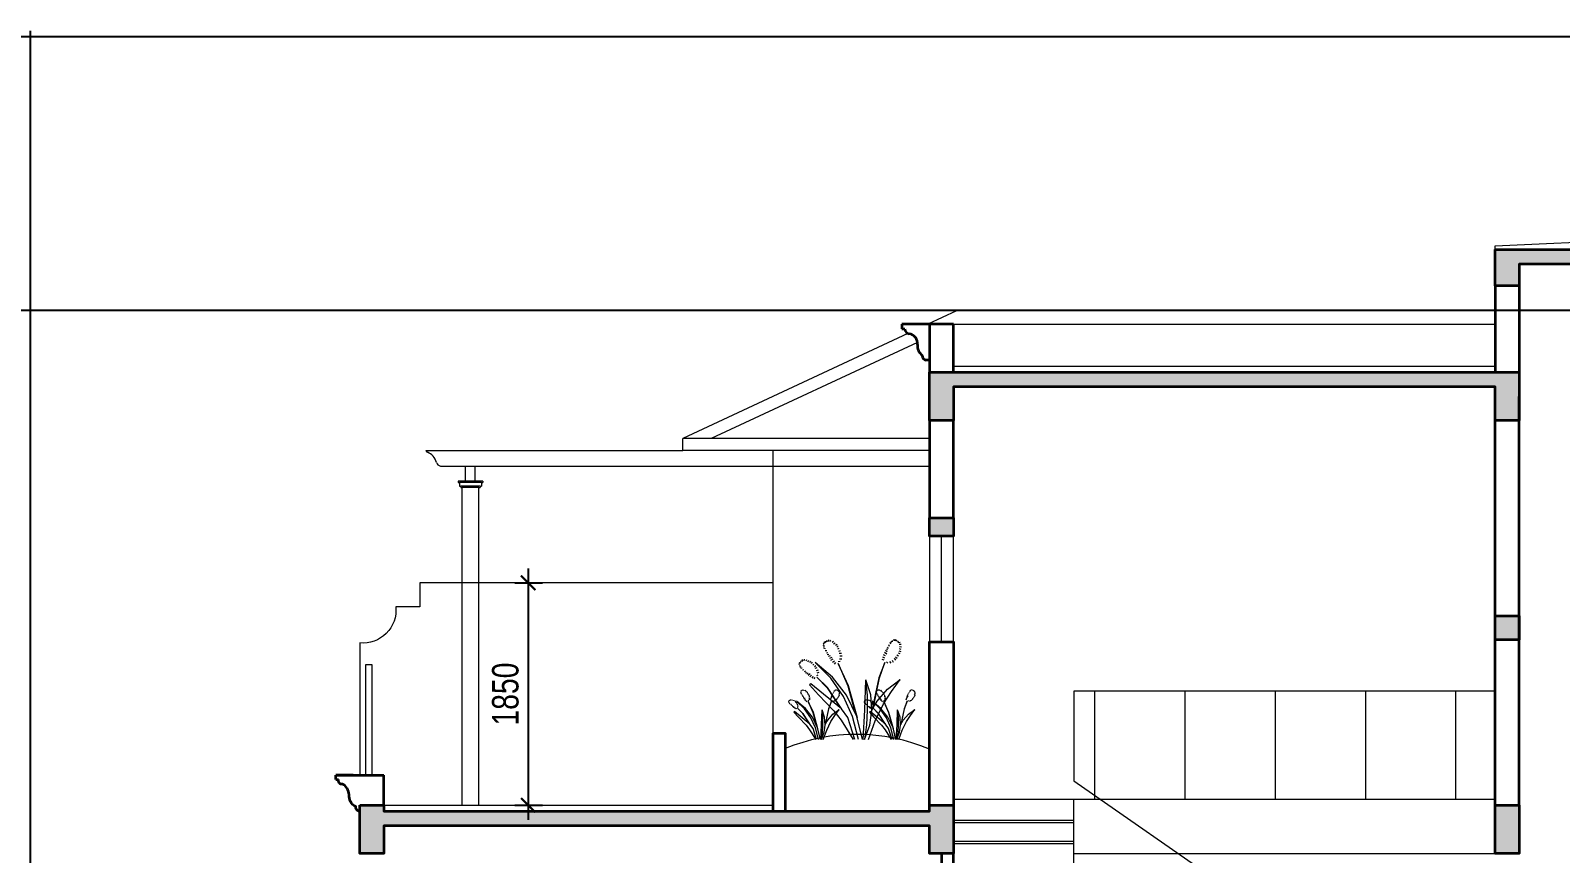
# Model space of a CAD drawing. Header units: millimetres. Extents: x -127141 to 682685, y -1234500 to 49778.
# Drawn here: x 507655 to 520368, y -179516 to -172675 of the extents above; entities that cross this region are included whole.
import ezdxf

# ---------------------------------------------------------------- set-up
doc = ezdxf.new("R2010")
doc.units = ezdxf.units.MM
doc.header["$MEASUREMENT"] = 0
doc.linetypes.add('HIDDEN', pattern=[0.75, 0.5, -0.25])
for name, color, linetype, lineweight in [('-CONCRETE', 1, 'Continuous', 35), ('-DOOR', 137, 'Continuous', 9), ('-FURNITURE', 46, 'Continuous', 9), ('-HATCH', 8, 'Continuous', 5), ('-LINE1', 7, 'Continuous', 18), ('-LINE2', 252, 'Continuous', 9), ('-TREE', 86, 'Continuous', 5), ('-WALL', 4, 'Continuous', 35), ('A-NET THAY', 125, 'Continuous', 18)]:
    doc.layers.add(name, color=color, linetype=linetype, lineweight=lineweight)
for name, color, linetype in [('-RANH GIOI LO DAT', 12, 'Continuous'), ('12. NET DIM', 252, 'Continuous'), ('13. NET HATCH', 251, 'Continuous')]:
    doc.layers.add(name, color=color, linetype=linetype)
doc.layers.add('LUOI GIONG', color=160, linetype='Continuous', plot=False)
doc.styles.add('AVANH', font='', dxfattribs={"width": 0.8})
doc.styles.get('AVANH').set_extended_font_data('.VnAvantH')
doc.dimstyles.new('C_100A3', dxfattribs={"dimscale": 100, "dimtxt": 2.2, "dimasz": 1.2, "dimexe": 1.2, "dimexo": 0, "dimgap": 0.75, "dimtad": 1, "dimdec": 0, "dimzin": 0, "dimdsep": 46, "dimtxsty": 'AVANH', "dimblk": 'ARCHTICK', "dimcen": 0, "dimdle": 1.2, "dimclrd": 256, "dimclre": 256, "dimclrt": 7, "dimadec": 0, "dimazin": 0, "dimtfac": 0.0001, "dimtdec": 0, "dimtix": 1, "dimtmove": 2, "dimatfit": 3, "dimfxl": 1.8, "dimtolj": 1, "dimtzin": 0, "dimarcsym": 0})

# ---------------------------------------------------------------- blocks, each defined once
blk = doc.blocks.new('tree48')
for p, q in [((-346, 1032), (-367, 1026)), ((-342, 1055), (-362, 1055)), ((-330, 1073), (-352, 1078)), ((-322, 1082), (-333, 1090)), ((-311, 1088), (-318, 1101)), ((-298, 1092), (-304, 1110)), ((-285, 1094), (-286, 1110)), ((-268, 1082), (-269, 1098)), ((-257, 1073), (-255, 1088)), ((-248, 1056), (-242, 1074)), ((-234, 1032), (-226, 1047)), ((-222, 1009), (-212, 1022)), ((351, 1024), (333, 1036)), ((365, 1045), (346, 1057)), ((386, 1060), (368, 1072)), ((403, 1077), (388, 1091)), ((426, 1085), (415, 1102)), ((447, 1084), (440, 1106)), ((459, 1082), (460, 1096)), ((470, 1076), (477, 1088)), ((480, 1067), (492, 1082)), ((485, 1021), (499, 1028)), ((487, 1036), (500, 1045)), ((489, 1057), (501, 1065)), ((-341, 1008), (-360, 999)), ((-339, 983), (-360, 973)), ((-329, 960), (-348, 951)), ((-317, 938), (-332, 928)), ((-302, 914), (-318, 902)), ((-287, 902), (-300, 880)), ((-263, 880), (-276, 858)), ((-235, 865), (-248, 844)), ((-202, 861), (-215, 845)), ((-213, 993), (-200, 1003)), ((-207, 971), (-190, 984)), ((-203, 945), (-178, 963)), ((-190, 925), (-166, 939)), ((-184, 851), (-117, 682)), ((-124, 682), (-184, 851)), ((-181, 900), (-160, 911)), ((-175, 879), (-154, 886)), ((317, 926), (292, 926)), ((319, 895), (294, 895)), ((324, 958), (298, 958)), ((326, 978), (308, 985)), ((333, 864), (312, 867)), ((339, 1003), (322, 1010)), ((363, 851), (379, 836)), ((377, 867), (397, 854)), ((394, 888), (418, 874)), ((397, 689), (591, 851)), ((404, 909), (432, 897)), ((417, 678), (591, 851)), ((424, 926), (444, 918)), ((439, 942), (455, 937)), ((449, 959), (465, 956)), ((462, 981), (479, 982)), ((475, 1006), (493, 1010)), ((632, 840), (619, 855)), ((649, 853), (636, 869)), ((671, 860), (659, 876)), ((691, 870), (681, 887)), ((712, 872), (708, 889)), ((730, 864), (730, 885)), ((740, 860), (745, 871)), ((748, 852), (757, 860)), ((754, 841), (768, 850)), ((-56, 357), (-124, 682)), ((-117, 682), (-43, 334)), ((219, 595), (335, 842)), ((335, 842), (229, 595)), ((242, 490), (397, 689)), ((453, 577), (572, 691)), ((572, 691), (456, 572)), ((569, 737), (547, 744)), ((576, 765), (554, 772)), ((572, 707), (555, 715)), ((590, 790), (568, 798)), ((598, 807), (584, 818)), ((594, 688), (604, 671)), ((615, 824), (603, 836)), ((611, 698), (625, 681)), ((631, 711), (648, 693)), ((646, 726), (666, 708)), ((667, 736), (683, 723)), ((685, 745), (697, 736)), ((697, 757), (710, 750)), ((715, 772), (730, 768)), ((733, 790), (750, 788)), ((746, 800), (759, 802)), ((752, 813), (765, 817)), ((759, 830), (772, 834)), ((-212, 559), (-354, 664)), ((-255, 533), (-354, 664)), ((-168, 394), (-255, 533)), ((-98, 426), (-212, 559)), ((-26, 494), (27, 659)), ((10, 490), (27, 659)), ((40, 325), (27, 659)), ((120, 238), (219, 595)), ((229, 595), (158, 330)), ((277, 476), (417, 678)), ((299, 339), (638, 618)), ((302, 348), (453, 577)), ((456, 572), (318, 357)), ((652, 604), (553, 495)), ((638, 618), (652, 604)), ((-76, 208), (-168, 394)), ((-67, 376), (-98, 426)), ((-40, 325), (-67, 376)), ((-40, 320), (-26, 494)), ((8, 320), (10, 490)), ((127, 254), (242, 490)), ((175, 254), (277, 476)), ((553, 495), (383, 316)), ((0, 0), (-76, 208)), ((-17, 158), (-40, 320)), ((18, 162), (8, 320)), ((56, 0), (40, 325)), ((65, 0), (127, 254)), ((109, 0), (175, 254)), ((149, 0), (228, 242)), ((303, 213), (169, 0)), ((228, 242), (299, 339)), ((383, 316), (303, 213)), ((42, 0), (-17, 158)), ((40, 0), (18, 162))]:
    blk.add_line(p, q)
blk = doc.blocks.new('_ArchTick')
at = {"color": 0, "linetype": 'ByBlock', "const_width": 0.15}
blk.add_lwpolyline([(-0.5, -0.5), (0.5, 0.5)], dxfattribs=at)
blk = doc.blocks.new('*D1627')
at = {"layer": '12. NET DIM', "lineweight": -2, "transparency": 16777216}
for p, q in [((511790, -177146), (511790, -179236)), ((511679, -177266), (511910, -177266)), ((511679, -179116), (511910, -179116))]:
    blk.add_line(p, q, dxfattribs=at)
at = {"layer": 'Defpoints', "color": 0, "transparency": 16777216}
for p in [(511679, -177266), (511679, -179116), (511790, -179116)]:
    blk.add_point(p, dxfattribs=at)
at = {"layer": '12. NET DIM', "lineweight": -2, "transparency": 16777216, "xscale": 119.9999999999999, "yscale": 119.9999999999999, "zscale": 119.9999999999999}
for p, rotation in [((511790, -177266), 90), ((511790, -179116), 270)]:
    blk.add_blockref('_ArchTick', p, dxfattribs=dict(at, rotation=rotation))
at = {"layer": '12. NET DIM', "color": 7, "transparency": 16777216, "insert": (511601, -178191), "char_height": 220, "attachment_point": 5, "rotation": 90, "style": 'AVANH', "bg_fill": 3, "box_fill_scale": 1.25, "bg_fill_color": 256, "bg_fill_true_color": 13158600, "bg_fill_transparency": 0}
blk.add_mtext('\\A1;1850', dxfattribs=at)
blk = doc.blocks.new('ARCHTICK')
at = {"color": 0, "linetype": 'ByBlock', "const_width": 0.15}
blk.add_lwpolyline([(-0.5, -0.5), (0.5, 0.5)], dxfattribs=at)
blk = doc.blocks.new('BB')
at = {"layer": 'A-NET THAY', "color": 2, "true_color": 0xf1eb1f}
blk.add_lwpolyline([(0, 33264), (47040, 33264), (47040, 0), (0, 0)], close=True, dxfattribs=at)

msp = doc.modelspace()

# ---------------------------------------------------------------- linework, layer by layer
at = {"layer": '-CONCRETE'}
for points in [[(519825, -174495.8), (522025, -174495.8), (522025, -174795.8), (521825, -174795.8), (521825, -174615.8), (520025, -174615.8), (520025, -174795.8), (519825, -174795.8)], [(515125, -175515.8), (520025, -175515.8), (520025, -175915.8), (519825, -175915.8), (519825, -175635.8), (515325, -175635.8), (515325, -175915.8), (515125, -175915.8)], [(515325, -176727.2), (515325, -176877.2), (515125, -176877.2), (515125, -176727.2)], [(519825, -177540.8), (520025, -177540.8), (520025, -177740.8), (519825, -177740.8)], [(519825, -179115.8), (520025, -179115.8), (520025, -179515.8), (519825, -179515.8)]]:
    msp.add_lwpolyline(points, close=True, dxfattribs=at)
at = {"layer": '-DOOR'}
msp.add_line((510389.6, -177765.7), (510389.6, -178864), dxfattribs=at)
for points in [[(515325, -176877.2), (515125, -176877.2), (515125, -177757.2), (515325, -177757.2)], [(510489.6, -178864), (510439.6, -178864), (510439.6, -177944.1), (510489.6, -177944.1)]]:
    msp.add_lwpolyline(points, close=True, dxfattribs=at)
msp.add_lwpolyline([(515225, -177757.2), (515225, -176877.2)], dxfattribs=at)
msp.add_lwpolyline([(513825.8, -177265.7), (510889.6, -177265.7), (510889.6, -177465.7), (510689.6, -177465.7, -0.4727996), (510389.6, -177765.7)], format="xyb", dxfattribs=at)
at = {"layer": '-FURNITURE'}
for p, q in [((516325, -178165.8), (516325, -178912.6)), ((519825, -178165.8), (516325, -178165.8)), ((516325, -178912.6), (518825, -180649.5))]:
    msp.add_line(p, q, dxfattribs=at)
for points in [[(516500, -179027.9), (516500, -178165.8)], [(517250, -179065.8), (517250, -178165.8)], [(518000, -179065.8), (518000, -178165.8)], [(518750, -179065.8), (518750, -178165.8)], [(519500, -179065.8), (519500, -178165.8)], [(516500, -179065.8), (516500, -179034.2)]]:
    msp.add_lwpolyline(points, dxfattribs=at)
at = {"layer": '-HATCH'}
for p, q in [((515350, -175004.9), (515112.3, -175115.8)), ((519825, -175004.9), (515350, -175004.9)), ((514945.6, -175193.5), (513075, -176065.8)), ((515024.1, -175267.3), (513311.7, -176065.8)), ((515125, -176065.8), (513075, -176065.8)), ((513075, -176165.8), (513075, -176065.8)), ((510940.5, -176165.8), (513075, -176165.8)), ((515125, -176165.8), (513075, -176165.8)), ((511061.5, -176295.8), (515125, -176295.8)), ((511206.8, -176422.4), (511206.8, -176432.4)), ((511413.3, -176422.4), (511206.8, -176422.4)), ((511206.8, -176432.4), (511217.8, -176432.4)), ((511217.8, -176432.4), (511217.8, -176462.4)), ((511402.2, -176432.4), (511217.8, -176432.4)), ((511217.8, -176462.4), (511228.9, -176462.4)), ((511228.9, -176462.4), (511228.9, -176472.4)), ((511391.1, -176462.4), (511228.9, -176462.4)), ((511391.1, -176462.4), (511402.2, -176462.4)), ((511391.1, -176462.4), (511391.1, -176472.4)), ((511402.2, -176432.4), (511413.3, -176432.4)), ((511402.2, -176432.4), (511402.2, -176462.4)), ((511413.3, -176422.4), (511413.3, -176432.4)), ((511228.9, -176472.4), (511240, -176472.4)), ((511240, -179115.8), (511240, -176472.4)), ((511380, -176472.4), (511240, -176472.4)), ((511380, -176472.4), (511391.1, -176472.4))]:
    msp.add_line(p, q, dxfattribs=at)
for points in [[(513825, -178515.8), (513825, -176165.8)], [(511270, -176422.4), (511270, -176295.8)], [(511350, -176422.4), (511350, -176295.8)]]:
    msp.add_lwpolyline(points, dxfattribs=at)
for centre, radius, start, end in [((510957.6, -176164.9), 17.2, 182.85687, 250.54145), ((510912.2, -176292.1), 117.9, 13.02642, 70.33925), ((511071.5, -176249.7), 47.2, 199.65484, 257.7643)]:
    msp.add_arc(centre, radius, start, end, dxfattribs=at)
at = {"layer": '-LINE1'}
msp.add_line((515325, -175465.8), (519825, -175465.8), dxfattribs=at)
at = {"layer": '-LINE1', "lineweight": 20}
for points in [[(519825, -174495.8), (519825, -174465.8), (520925, -174415.8)], [(515325, -175115.8), (519825, -175115.8)]]:
    msp.add_lwpolyline(points, dxfattribs=at)
at = {"layer": '-LINE2'}
for p, q in [((515324.6, -179065.8), (519825, -179065.8)), ((515325, -179239.5), (516325, -179239.5)), ((515325, -179259.5), (516325, -179259.5)), ((515325, -179413.2), (516325, -179413.2)), ((515325, -179433.2), (516325, -179433.2))]:
    msp.add_line(p, q, dxfattribs=at)
for points in [[(516325, -179760.5), (516325, -179065.8)], [(516325, -179515.8), (519825, -179515.8)]]:
    msp.add_lwpolyline(points, dxfattribs=at)
at = {"layer": '-RANH GIOI LO DAT', "linetype": 'HIDDEN', "ltscale": 10}
msp.add_lwpolyline([(507655.1, -194469.6), (507655.1, -172675)], dxfattribs=at)
at = {"layer": '-TREE', "ltscale": 200}
msp.add_arc((514519.2, -180069.8), 1543.8, 66.8932, 112.63565, dxfattribs=at)
at = {"layer": '-WALL'}
for p, q in [((519825, -174795.8), (519825, -175515.8)), ((520025, -174795.8), (520025, -175515.8)), ((515325, -175115.8), (514895, -175115.8)), ((514895, -175115.8), (514895, -175155.8)), ((514895, -175155.8), (514920, -175155.8)), ((515325, -175315.8), (515325, -175115.8)), ((515125, -175415.8), (515095, -175415.8)), ((519825, -179115.8), (519825, -175715.8)), ((520025, -179115.8), (520025, -175715.8)), ((515125, -175915.8), (515125, -176727.2)), ((515325, -176727.2), (515325, -175915.8)), ((510190.3, -178864), (510590, -178863.9)), ((510190.3, -178901.5), (510190.3, -178864)), ((510334.8, -178864), (510190.3, -178864)), ((510590, -179115.8), (510590, -178863.9)), ((510190.3, -178901.5), (510212.5, -178901.5))]:
    msp.add_line(p, q, dxfattribs=at)
at = {"layer": '-WALL', "color": 1}
msp.add_lwpolyline([(515325, -175115.8), (515125, -175115.8), (515125, -175515.8), (515325, -175515.8)], close=True, dxfattribs=at)
at = {"layer": '-WALL'}
for points in [[(515125, -179115.8), (515125, -177757.2), (515325, -177757.2), (515325, -179115.8)], [(513825, -179165.8), (513825, -178515.8), (513925, -178515.8), (513925, -179165.8)], [(515224.6, -179515.8), (515224.6, -182415.7), (515324.6, -182415.7), (515324.6, -179515.8)]]:
    msp.add_lwpolyline(points, dxfattribs=at)
msp.add_lwpolyline([(510390, -179165.8), (510381.6, -179165.8, -0.284888), (510356.8, -179126.5, -0.229657), (510313.2, -179083, -0.0946631), (510301.3, -179027.3, 0.2630973), (510245.8, -178939), (510234, -178939, -0.2660476), (510216.7, -178923.4, -0.0985079), (510212.5, -178901.5)], format="xyb", dxfattribs=at)
for centre, radius, start, end in [((514959.1, -175156.8), 39.1, 178.52391, 265.24593), ((514941.6, -175277.7), 83.1, 354.22476, 80.14552), ((515127.3, -175293.5), 103.2, 175.86, 232.886), ((515107.3, -175375.3), 42.3, 180.62204, 253.11776)]:
    msp.add_arc(centre, radius, start, end, dxfattribs=at)
at = {"layer": 'LUOI GIONG'}
msp.add_lwpolyline([(485697.5, -175000), (535697.5, -175000), (535697.5, -200000), (485697.5, -200000)], close=True, dxfattribs=at)

# ---------------------------------------------------------------- block references
at = {"layer": '-TREE', "ltscale": 200}
for p, xscale, yscale, zscale in [((514617.1, -178568.2, 0), -0.75, 0.75, 0.75), ((514242.4, -178568.2, 0), -0.375, 0.375, 0.375), ((514870.3, -178568.2, 0), -0.375, 0.375, 0.375)]:
    msp.add_blockref('tree48', p, dxfattribs=dict(at, xscale=xscale, yscale=yscale, zscale=zscale))

# ---------------------------------------------------------------- next in the draw order: dimensions: what is measured, and where the dimension line sits
at = {"layer": '12. NET DIM'}
dim = msp.add_linear_dim(base=(511790.1, -179115.8), p1=(511679.4, -177265.7), p2=(511679.4, -179115.8), angle=90, dimstyle='C_100A3', override={"dimldrblk": 'ARCHTICK', "dimtfill": 1}, dxfattribs=at)
dim.commit()
dim.dimension.update_dxf_attribs({"geometry": '*D1627', "text_midpoint": (511601.3, -178190.7)})

# ---------------------------------------------------------------- next in the draw order: hatches: boundary and pattern name
at = {"layer": '13. NET HATCH'}
h = msp.add_hatch(dxfattribs=at)
h.set_pattern_fill('CHAU-01', color=256, scale=10, pattern_type=2)
h.set_pattern_definition([(50, (155045.33, 446280.92), (71.7260183, -6.2752135), [7.5, -82.5]), (355, (155045.33, 446280.92), (-13.875133, 75.2192134), [6, -66]), (100.4514, (155051.31, 446280.4), (57.850938, 68.943954), [6.374019, -70.114211]), (46.1842, (155045.33, 446300.92), (106.724105, -16.551901), [11.25, -123.75]), (96.6356, (155054.22, 446299.54), (93.46627, 97.411787), [9.561029, -105.1713]), (351.1842, (155045.33, 446300.92), (93.466195, 97.41186), [9, -99]), (21, (155055.33, 446295.92), (59.690705, -40.261889), [7.5, -82.5]), (326, (155055.33, 446295.92), (24.331533, 72.5150045), [6, -66]), (71.4514, (155060.304, 446292.565), (84.022263, 32.2530497), [6.374019, -70.114211]), (37.5, (155045.33, 446280.92), (1.2159855, 33.2893854), [0, -65.2, 0, -67, 0, -66.25]), (7.5, (155045.33, 446280.92), (26.3069537, 39.4411712), [0, -38.2, 0, -63.7, 0, -25.25]), (327.5, (155023.03, 446280.92), (53.3822436, -2.2554872), [0, -25, 0, -78, 0, -103.5]), (317.5, (155013.03, 446280.92), (58.318617, 10.0104982), [0, -32.5, 0, -51.8, 0, -73.5]), (45, (155045.33, 446280.92), (-30.0520382, 30.0520382), []), (45, (155045.33, 446293.17), (-30.0520382, 30.0520382), [])])
h.paths.add_polyline_path([(524075, -179115.8), (523875, -179115.8), (523875, -179165.8), (522025, -179165.8), (522025, -179115.8), (521825, -179115.8), (521825, -179515.8), (522025, -179515.8), (522025, -179285.8), (523875, -179285.8), (523875, -179515.8), (524075, -179515.8)])
h.paths.add_polyline_path([(523225, -185885.8), (522025, -185885.8), (522025, -186115.8), (521825, -186115.8), (521825, -185715.8), (522025, -185715.8), (522025, -185765.8), (523425, -185765.8), (523875, -185765.8), (523875, -185715.8), (524075, -185715.8), (524075, -186115.8), (523875, -186115.8), (523875, -185885.8)])
h.paths.add_polyline_path([(521825, -182415.8), (522025, -182415.8), (522025, -182465.8), (523875, -182465.8), (523875, -182415.8), (524075, -182415.8), (524075, -182815.8), (523875, -182815.8), (523875, -182585.8), (522025, -182585.8), (522025, -182815.8), (521825, -182815.8)])
h.paths.add_polyline_path([(523875, -180015.8), (524075, -180015.8), (524075, -180165.8), (523875, -180165.8)])
h.paths.add_polyline_path([(523875, -183315.8), (524075, -183315.8), (524075, -183465.8), (523875, -183465.8)])
h.paths.add_polyline_path([(515325, -176727.2), (515325, -176877.2), (515125, -176877.2), (515125, -176727.2)])
h.paths.add_polyline_path([(519825, -174495.8), (522025, -174495.8), (522025, -174795.8), (521825, -174795.8), (521825, -174615.8), (520025, -174615.8), (520025, -174795.8), (519825, -174795.8)])
h.paths.add_polyline_path([(515125, -175515.8), (520025, -175515.8), (520025, -175915.8), (519825, -175915.8), (519825, -175635.8), (515325, -175635.8), (515325, -175915.8), (515125, -175915.8)])
h.paths.add_polyline_path([(521825, -175515.8), (524075, -175515.8), (524075, -175915.8), (523875, -175915.8), (523875, -175635.8), (522025, -175635.8), (522025, -175915.8), (521825, -175915.8)])
h.paths.add_polyline_path([(510390, -179115.8), (510590, -179115.8), (510590, -179165.8), (515125, -179165.8), (515125, -179115.8), (515325, -179115.8), (515325, -179515.8), (515125, -179515.8), (515125, -179285.8), (510590, -179285.8), (510590, -179515.8), (510390, -179515.8)])
h.paths.add_polyline_path([(523875, -176615.8), (524075, -176615.8), (524075, -176765.8), (523875, -176765.8)])
h.paths.add_polyline_path([(519825, -177540.8), (520025, -177540.8), (520025, -177740.8), (519825, -177740.8)])
h.paths.add_polyline_path([(521825, -177540.8), (522025, -177540.8), (522025, -177740.8), (521825, -177740.8)])
h.paths.add_polyline_path([(519825, -179115.8), (520025, -179115.8), (520025, -179515.8), (519825, -179515.8)])
h.paths.add_polyline_path([(521825, -180840.8), (522025, -180840.8), (522025, -181040.8), (521825, -181040.8)])
h.paths.add_polyline_path([(519825, -180840.8), (520025, -180840.8), (520025, -181040.8), (519825, -181040.8)])
h.paths.add_polyline_path([(510390, -179915.8), (510590, -179915.8), (510590, -180065.8), (510390, -180065.8)])
edge = h.paths.add_edge_path()
edge.add_line((518770.2, -181834.7), (516366.4, -180164.8))
edge.add_arc((515341.7, -181922.1), 2034.3, 59.75422, 93.28903)
edge.add_line((515225, -179891.2), (515225, -179791))
edge.add_arc((515341.7, -181922.1), 2134.3, 59.64645, 93.13477, ccw=False)
edge.add_line((516420.3, -180080.4), (518825, -181751.1))
edge.add_arc((520027.2, -179804.3), 2288.1, 238.30465, 267.44123)
edge.add_line((519925, -182090), (519925, -182190.1))
edge.add_arc((520027.2, -179804.3), 2388.1, 238.23916, 267.54845, ccw=False)
h.paths.add_polyline_path([(519825, -182415.8), (520025, -182415.8), (520025, -182815.8), (519825, -182815.8)])
h.paths.add_polyline_path([(521825, -184190.8), (522025, -184190.8), (522025, -184390.8), (521825, -184390.8)])
h.paths.add_polyline_path([(519825, -184190.8), (520025, -184190.8), (520025, -184390.8), (519825, -184390.8)])
h.paths.add_polyline_path([(509189.7, -183215.4), (509389.7, -183215.4), (509389.7, -183315.4), (509189.7, -183315.4)])
h.paths.add_polyline_path([(510390, -183215.8), (510590, -183215.8), (510590, -183365.8), (510390, -183365.8)])
h.paths.add_polyline_path([(510390, -186465.8), (510590, -186465.8), (510590, -186615.8), (510390, -186615.8)])
h.paths.add_polyline_path([(511590, -186465.8), (511790, -186465.8), (511790, -186615.8), (511590, -186615.8)])
h.paths.add_polyline_path([(519825, -187765.8), (520025, -187765.8), (520025, -187965.8), (519825, -187965.8)])
h.paths.add_polyline_path([(521825, -187765.8), (522025, -187765.8), (522025, -187965.8), (521825, -187965.8)])
h.paths.add_polyline_path([(523875, -187215.8), (524075, -187215.8), (524075, -187365.8), (523875, -187365.8)])
h.paths.add_polyline_path([(510389.6, -181914.9), (510590, -181914.9), (510590, -182114.9), (510390, -182114.9), (510390, -182025.1), (509389.7, -182491.5), (509389.7, -182815.8), (508885, -182810.8), (508885, -182616.5)])
h.paths.add_polyline_path([(510390, -182415.8), (515325, -182415.8), (515325, -182815.8), (515125, -182815.8), (515125, -182535.8), (510590, -182535.8), (510590, -182815.8), (510390, -182815.8)])
edge = h.paths.add_edge_path()
edge.add_arc((515341.7, -185222.1), 2034.3, 59.75422, 93.28903)
edge.add_line((515225, -183191.2), (515225, -183091))
edge.add_arc((515341.7, -185222.1), 2134.3, 59.64645, 93.13477, ccw=False)
edge.add_line((516420.3, -183380.4), (518825, -185051.1))
edge.add_arc((520027.2, -183104.3), 2288.1, 238.30465, 267.44123)
edge.add_line((519925, -185390), (519925, -185490.1))
edge.add_arc((520027.2, -183104.3), 2388.1, 238.23916, 267.54845, ccw=False)
edge.add_line((518770.2, -185134.7), (516366.4, -183464.8))
h.paths.add_polyline_path([(519825, -185765.8), (520025, -185765.8), (520025, -186115.8), (519825, -186115.8)])
h.paths.add_polyline_path([(510590, -185835.8), (510590, -186115.8), (510390, -186115.8), (510390, -185885.8), (509390, -185885.8), (509390, -186085.8), (509190, -186085.8), (509190, -185765.8), (510390, -185765.8), (510390, -185715.8), (515325, -185715.8), (515325, -186115.8), (515125, -186115.8), (515125, -185835.8)])
edge = h.paths.add_edge_path()
edge.add_line((515225, -186609.6), (515225, -186508.4))
edge.add_arc((514810.9, -189219.5), 2742.6, 56.49027, 81.31495, ccw=False)
edge.add_line((516325, -186932.8), (518917.4, -188691))
edge.add_arc((520085.7, -186983.2), 2069.2, 235.62527, 265.54758)
edge.add_line((519925, -189046.2), (519925, -189146.4))
edge.add_arc((520085.7, -186983.2), 2169.2, 235.63057, 265.75322, ccw=False)
edge.add_line((518861.1, -188773.7), (516269.4, -187015.8))
edge.add_arc((514810.9, -189219.5), 2642.6, 56.50223, 80.9836)

# ---------------------------------------------------------------- next in the draw order: linework, layer by layer
at = {"layer": '-CONCRETE'}
msp.add_lwpolyline([(510390, -179115.8), (510590, -179115.8), (510590, -179165.8), (515125, -179165.8), (515125, -179115.8), (515325, -179115.8), (515325, -179515.8), (515125, -179515.8), (515125, -179285.8), (510590, -179285.8), (510590, -179515.8), (510390, -179515.8)], close=True, dxfattribs=at)
at = {"layer": '-HATCH'}
msp.add_line((511380, -179115.8), (511380, -176472.4), dxfattribs=at)
at = {"layer": '-LINE1'}
msp.add_line((510589.6, -179115.8), (513825, -179115.8), dxfattribs=at)
at = {"layer": 'Defpoints'}
msp.add_lwpolyline([(530197.5, -195000), (498697.5, -195000), (498697.5, -172725), (530197.5, -172725)], close=True, dxfattribs=at)

# ---------------------------------------------------------------- next in the draw order: block references
at = {"layer": 'A-NET THAY', "color": 2, "true_color": 0xf1eb1f, "xscale": 0.669642857071377, "yscale": 0.669642857071377, "zscale": 0.669642857071377}
msp.add_blockref('BB', (498697.5, -195000), dxfattribs=at)

doc.saveas('drawing.dxf')
